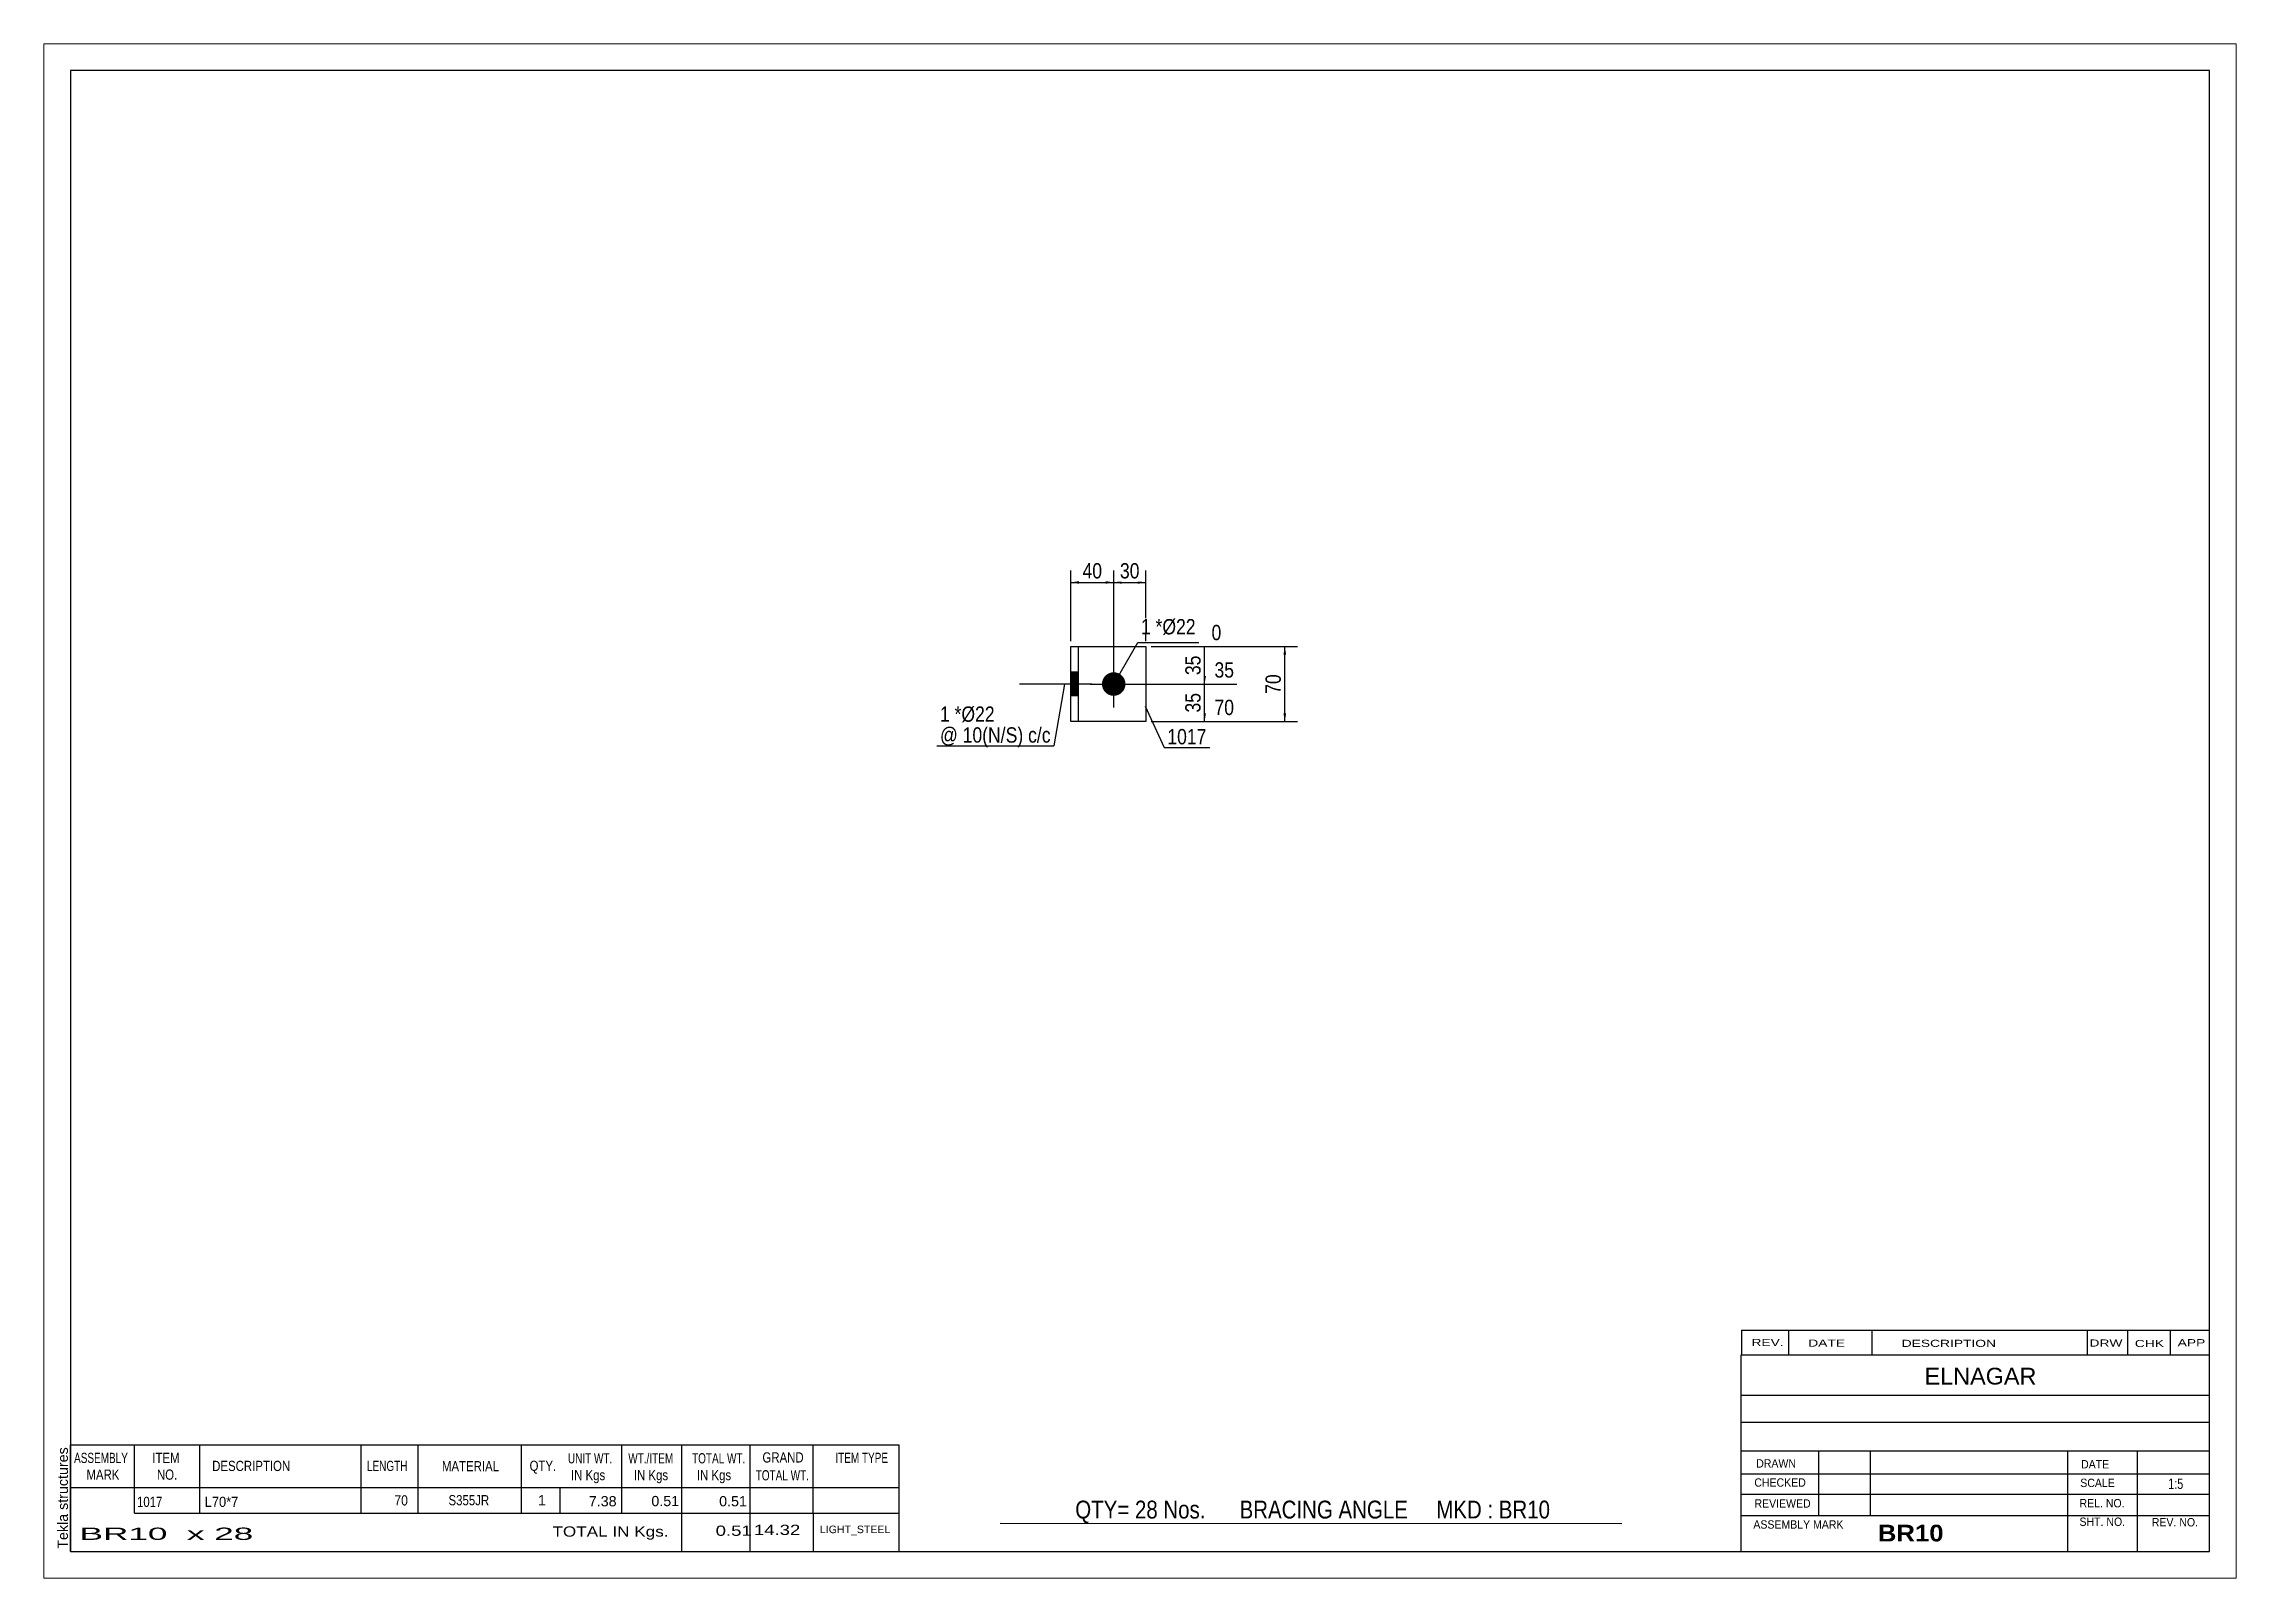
# Paper-space layout 'Layout1' of a CAD drawing. Header units: millimetres. Extents: x 0 to 410, y 0 to 287.
# The model-space entities are those that its viewports show. They can reach past a viewport. Long polylines and large blocks are cut down to what shows.
import ezdxf

# ---------------------------------------------------------------- set-up
doc = ezdxf.new("R2010")
doc.units = ezdxf.units.MM
doc.layers.add('Viewport layer', color=7, linetype='Continuous', plot=False)
doc.styles.add('Arial', font='ARIAL.TTF', dxfattribs={"height": 0.2})
doc.styles.add('Arial Bold', font='ARIALBD.TTF', dxfattribs={"height": 0.2})
doc.styles.add('Arial Narrow', font='ARIALN.TTF', dxfattribs={"height": 0.2})

# ---------------------------------------------------------------- blocks, each defined once
blk = doc.blocks.new('Unknown-629093332-1467')
at = {"color": 5, "linetype": 'Continuous'}
for p, q in [((205.92, 107.75), (-194.08, 107.75)), ((-194.08, 107.75), (-194.08, -169.25)), ((205.92, -169.25), (205.92, 107.75)), ((-194.08, -169.25), (205.92, -169.25))]:
    blk.add_line(p, q, dxfattribs=at)
at = {"color": 174, "linetype": 'Continuous', "style": 'Arial'}
blk.add_text('Tekla structures', height=1.9102, rotation=90, dxfattribs=at).set_placement((-194.58, -168.75))
blk = doc.blocks.new('Part-629093332-1275 - 1228')
at = {"color": 2, "linetype": 'Continuous'}
for p, q in [((-7, 0), (7, 0)), ((-7, -14), (-7, 0)), ((-5.6, -14), (-5.6, 0)), ((7, 0), (7, -14)), ((7, -14), (-7, -14))]:
    blk.add_line(p, q, dxfattribs=at)
blk = doc.blocks.new('Bolt-629093332-1276 - 1228')
at = {"linetype": 'Continuous'}
blk.add_hatch(color=3, dxfattribs=at).paths.add_polyline_path([(-5.6, -9.2), (-5.6, -4.8), (-7, -4.8), (-7, -9.2)])
at = {"color": 3, "linetype": 'Continuous'}
for p, q in [((-3, -7), (-16.6, -7)), ((-5.6, -4.8), (-7, -4.8)), ((-5.6, -9.2), (-7, -9.2))]:
    blk.add_line(p, q, dxfattribs=at)
blk = doc.blocks.new('Bolt-629093332-1277 - 1228')
at = {"linetype": 'Continuous'}
blk.add_hatch(color=3, dxfattribs=at).paths.add_polyline_path([(1, -4.8, -1), (1, -9.2, -1)])
at = {"color": 3, "linetype": 'Continuous'}
for p, q in [((1, -11.4), (1, -2.6)), ((-3.4, -7), (5.4, -7))]:
    blk.add_line(p, q, dxfattribs=at)
blk = doc.blocks.new('StraightDimension-629093332-1280 - 1228')
at = {"linetype": 'Continuous'}
for points in [[(2.5, 11.75), (1, 12), (2.5, 12.25)], [(5.5, 12.25), (7, 12), (5.5, 11.75)]]:
    blk.add_hatch(color=7, dxfattribs=at).paths.add_polyline_path(points)
at = {"color": 7, "linetype": 'Continuous'}
for p, q in [((1, -6), (1, 14.25)), ((7, 1), (7, 14.25)), ((1, 12), (7, 12))]:
    blk.add_line(p, q, dxfattribs=at)
at = {"color": 0}
blk.add_wipeout([(6.428125, 12.15), (6.428125, 16.35), (1.571875, 16.35), (1.571875, 12.15)], dxfattribs=at)
at = {"color": 3, "style": 'Arial Narrow'}
blk.add_text('30', height=2.8632812, dxfattribs=at).set_placement((2.171875, 12.75))
blk = doc.blocks.new('StraightDimension-629093332-1281 - 1228')
at = {"linetype": 'Continuous'}
for points in [[(-5.5, 11.75), (-7, 12), (-5.5, 12.25)], [(-0.5, 12.25), (1, 12), (-0.5, 11.75)]]:
    blk.add_hatch(color=7, dxfattribs=at).paths.add_polyline_path(points)
at = {"color": 7, "linetype": 'Continuous'}
for p, q in [((-7, 1), (-7, 14.25)), ((1, -6), (1, 14.25)), ((-7, 12), (1, 12))]:
    blk.add_line(p, q, dxfattribs=at)
at = {"color": 0}
blk.add_wipeout([(-0.571875, 12.15), (-0.571875, 16.35), (-5.428125, 16.35), (-5.428125, 12.15)], dxfattribs=at)
at = {"color": 3, "style": 'Arial Narrow'}
blk.add_text('40', height=2.8632812, dxfattribs=at).set_placement((-4.828125, 12.75))
blk = doc.blocks.new('StraightDimension-629093332-1291 - 1228')
at = {"linetype": 'Continuous'}
blk.add_hatch(color=7, dxfattribs=at).paths.add_polyline_path([(18.25, -5.5), (18, -7), (17.75, -5.5)])
at = {"color": 7, "linetype": 'Continuous'}
for p, q in [((8, 0), (21.13, 0)), ((18, -7), (18, 0)), ((-1.7, -7), (24.05, -7))]:
    blk.add_line(p, q, dxfattribs=at)
at = {"color": 0}
blk.add_wipeout([(17.85, -1.07), (13.65, -1.07), (13.65, -5.93), (17.85, -5.93)], dxfattribs=at)
at = {"color": 3, "style": 'Arial Narrow'}
blk.add_text('35', height=2.863, rotation=90.0002, dxfattribs=at).set_placement((17.25, -5.33))
at = {"color": 0, "linetype": 'Continuous'}
blk.add_wipeout([(21.73, 0.6), (21.73, 4.8), (18.7, 4.8), (18.7, 0.6)], dxfattribs=at)
at = {"color": 3, "linetype": 'Continuous', "style": 'Arial Narrow'}
blk.add_text('0', height=2.86, dxfattribs=at).set_placement((19.3, 1.2))
blk = doc.blocks.new('StraightDimension-629093332-1292 - 1228')
at = {"linetype": 'Continuous'}
blk.add_hatch(color=7, dxfattribs=at).paths.add_polyline_path([(18.25, -12.5), (18, -14), (17.75, -12.5)])
at = {"color": 7, "linetype": 'Continuous'}
for p, q in [((-1.7, -7), (24.05, -7)), ((18, -14), (18, -7)), ((8, -14), (24.05, -14))]:
    blk.add_line(p, q, dxfattribs=at)
at = {"color": 0}
blk.add_wipeout([(17.85, -8.07), (13.65, -8.07), (13.65, -12.93), (17.85, -12.93)], dxfattribs=at)
at = {"color": 0, "linetype": 'Continuous'}
for points in [[(24.1, -6.4), (24.1, -2.2), (19.25, -2.2), (19.25, -6.4)], [(24.1, -13.4), (24.1, -9.2), (19.25, -9.2), (19.25, -13.4)]]:
    blk.add_wipeout(points, dxfattribs=at)
at = {"color": 3, "linetype": 'Continuous', "style": 'Arial Narrow'}
for s, p in [('35', (19.85, -5.8)), ('70', (19.85, -12.8))]:
    blk.add_text(s, height=2.863, dxfattribs=at).set_placement(p)
at = {"color": 3, "style": 'Arial Narrow'}
blk.add_text('35', height=2.863, rotation=90.0002, dxfattribs=at).set_placement((17.25, -12.33))
blk = doc.blocks.new('StraightDimension-629093332-1301 - 1228')
at = {"linetype": 'Continuous'}
for points in [[(32.75, -1.5), (33, 0), (33.25, -1.5)], [(33.25, -12.5), (33, -14), (32.75, -12.5)]]:
    blk.add_hatch(color=7, dxfattribs=at).paths.add_polyline_path(points)
at = {"color": 7, "linetype": 'Continuous'}
for p, q in [((8, 0), (35.4, 0)), ((33, -14), (33, 0)), ((8, -14), (35.4, -14))]:
    blk.add_line(p, q, dxfattribs=at)
at = {"color": 0}
blk.add_wipeout([(32.85, -4.57), (28.65, -4.57), (28.65, -9.43), (32.85, -9.43)], dxfattribs=at)
at = {"color": 3, "style": 'Arial Narrow'}
blk.add_text('70', height=2.863, rotation=90.0002, dxfattribs=at).set_placement((32.25, -8.83))
blk = doc.blocks.new('CBS_BOM-629093332-1476')
at = {"color": 7, "linetype": 'Continuous'}
for p, q in [((-194.11, -157.28), (-194.11, -149.28)), ((-194.11, -149.28), (-39.19, -149.28)), ((-182.11, -157.28), (-182.11, -149.28)), ((-169.92, -157.28), (-169.92, -149.28)), ((-139.76, -157.28), (-139.76, -149.28)), ((-129.08, -157.28), (-129.08, -149.28)), ((-109.76, -157.28), (-109.76, -149.28)), ((-90.96, -157.28), (-90.96, -149.28)), ((-79.75, -157.28), (-79.75, -149.28)), ((-66.97, -157.28), (-66.97, -149.28)), ((-55.21, -157.28), (-55.21, -149.28)), ((-39.19, -149.29), (-39.2, -157.27)), ((-194.11, -157.28), (-39.19, -157.28)), ((-194.11, -162.08), (-194.11, -157.28)), ((-182.11, -162.08), (-182.11, -157.28)), ((-169.92, -162.08), (-169.92, -157.28)), ((-139.76, -162.08), (-139.76, -157.28)), ((-129.08, -162.08), (-129.08, -157.28)), ((-109.76, -162.08), (-109.76, -157.28)), ((-102.5, -162.08), (-102.5, -157.28)), ((-90.96, -162.08), (-90.96, -157.28)), ((-79.75, -162.08), (-79.75, -157.28)), ((-66.97, -162.08), (-66.97, -157.28)), ((-55.2, -162.08), (-55.2, -157.28)), ((-39.19, -157.28), (-39.19, -162.08)), ((-194.11, -169.28), (-194.11, -162.1)), ((-182.11, -162.08), (-39.19, -162.08)), ((-79.75, -169.28), (-79.75, -162.1)), ((-66.97, -169.28), (-66.97, -162.1)), ((-55.16, -169.28), (-55.16, -162.1)), ((-39.19, -162.08), (-39.19, -169.28)), ((-194.11, -169.28), (-39.19, -169.28))]:
    blk.add_line(p, q, dxfattribs=at)
at = {"color": 3, "linetype": 'Continuous', "style": 'Arial'}
for s, height, width, p in [('ASSEMBLY', 1.91, 0.7, (-193.43, -152.71)), ('ITEM', 1.91, 0.8, (-178.79, -152.71)), ('UNIT WT.', 1.91, 0.7, (-101.07, -152.78)), ('WT./ITEM', 1.91, 0.7, (-89.78, -152.78)), ('TOTAL WT.', 1.91, 0.7, (-77.85, -152.78)), ('GRAND', 1.91, 0.8, (-64.69, -152.62)), ('ITEM TYPE', 1.91, 0.7, (-51.06, -152.7)), ('MARK', 1.91, 0.8, (-191.11, -155.84)), ('NO.', 1.91, 0.8, (-177.93, -155.84)), ('DESCRIPTION', 1.9102, 0.8, (-167.6, -154.21)), ('LENGTH', 1.91, 0.7, (-138.65, -154.21)), ('MATERIAL', 1.91, 0.8, (-124.63, -154.26)), ('QTY.', 1.91, 0.8, (-108.24, -154.18)), ('IN Kgs', 1.91, 0.8, (-100.5, -155.92)), ('IN Kgs', 1.91, 0.8, (-88.74, -155.92)), ('IN Kgs', 1.91, 0.8, (-76.95, -155.92)), ('TOTAL WT.', 1.91, 0.7, (-65.95, -155.96))]:
    blk.add_text(s, height=height, dxfattribs=dict(at, width=width)).set_placement(p)
at = {"color": 7, "linetype": 'Continuous', "style": 'Arial'}
for s, width, p in [('1017', 0.8, (-181.66, -160.93)), ('L70*7', 0.9, (-168.99, -160.93)), ('70', 0.85, (-133.52, -160.65)), ('S355JR', 0.8, (-123.4, -160.62))]:
    blk.add_text(s, height=1.91, dxfattribs=dict(at, width=width)).set_placement(p)
for s, p in [('1', (-106.67, -160.62)), ('7.38', (-97.16, -160.81)), ('0.51', (-85.46, -160.78)), ('0.51', (-72.79, -160.81))]:
    blk.add_text(s, height=1.91, dxfattribs=at).set_placement(p)
at = {"color": 6, "linetype": 'Continuous', "style": 'Arial'}
for s, height, width, p in [('BR10  x 28', 2.292, 2.05, (-192.39, -167.09)), ('TOTAL IN Kgs.', 1.9102, 1.2, (-103.96, -166.48)), ('0.51', 1.91, 1.3, (-73.44, -166.33)), ('14.32', 1.91, 1.3, (-66.29, -166.17))]:
    blk.add_text(s, height=height, dxfattribs=dict(at, width=width)).set_placement(p)
blk.add_text('LIGHT_STEEL', height=1.4135, dxfattribs=at).set_placement((-53.94, -165.83))
blk = doc.blocks.new('CBS_CALLOFF-629093332-1477')
at = {"color": 7, "linetype": 'Continuous'}
blk.add_line((-20.21, -163.98), (96.03, -164), dxfattribs=at)
at = {"color": 3, "linetype": 'Continuous', "style": 'Arial Narrow'}
blk.add_text('QTY= 28 Nos.      BRACING ANGLE     MKD : BR10', height=3.3405, dxfattribs=at).set_placement((-6.19, -163.09))
blk = doc.blocks.new('CBS_NAME_BLOG-629093332-1478')
at = {"color": 7, "linetype": 'Continuous'}
for p, q in [((118.32, -132.5), (205.84, -132.5)), ((118.32, -169.21), (118.32, -132.5)), ((118.33, -140.04), (205.84, -140.04)), ((118.4, -145.09), (205.92, -145.09)), ((118.32, -150.46), (205.84, -150.46)), ((132.85, -162.57), (132.85, -150.47)), ((142.53, -162.54), (142.53, -150.47)), ((179.45, -169.21), (179.45, -150.48)), ((192.5, -169.21), (192.5, -150.47)), ((118.33, -154.76), (205.92, -154.74)), ((118.32, -158.51), (205.84, -158.51)), ((118.32, -162.55), (205.84, -162.55)), ((118.32, -169.25), (205.92, -169.25))]:
    blk.add_line(p, q, dxfattribs=at)
at = {"color": 3, "linetype": 'Continuous', "style": 'Arial'}
blk.add_text('ELNAGAR', height=3.133, dxfattribs=at).set_placement((152.65, -138.03))
at = {"color": 3, "linetype": 'Continuous'}
for s, height, style, width, p in [('CHECKED', 1.566, 'Arial', 0.9, (120.81, -157.14)), ('DRAWN', 1.566, 'Arial', 0.9, (121.16, -153.57)), ('SCALE', 1.566, 'Arial', 0.9, (181.77, -157.21)), ('DATE', 1.566, 'Arial', 0.9, (181.92, -153.73)), ('1:5', 1.957, 'Arial Narrow', 0.9, (198.22, -157.57)), ('REVIEWED', 1.566, 'Arial', 0.9, (120.84, -161.06)), ('REL. NO.', 1.566, 'Arial', 0.9, (181.63, -161.01)), ('ASSEMBLY MARK', 1.5663, 'Arial', 0.9, (120.63, -164.99)), ('SHT. NO.', 1.566, 'Arial', 0.9, (181.62, -164.48)), ('REV. NO.', 1.566, 'Arial', 0.9, (195.15, -164.57)), ('BR10', 3.131, 'Arial Bold', 1.1, (143.9, -167.39))]:
    blk.add_text(s, height=height, dxfattribs=dict(at, style=style, width=width)).set_placement(p)
blk = doc.blocks.new('CBS_REVISION-629093332-1479')
at = {"color": 7, "linetype": 'Continuous'}
for p, q in [((118.41, -127.87), (205.91, -127.87)), ((118.41, -127.87), (118.41, -132.5)), ((127.2, -127.87), (127.2, -132.5)), ((142.8, -127.87), (142.8, -132.44)), ((183.06, -127.87), (183.06, -132.5)), ((190.6, -127.87), (190.6, -132.5)), ((198.55, -127.87), (198.55, -132.5)), ((118.41, -132.5), (205.91, -132.5))]:
    blk.add_line(p, q, dxfattribs=at)
at = {"color": 7, "style": 'Arial Narrow', "width": 1.7}
for s, height, p in [('REV.', 1.326, (120.27, -130.82)), ('DATE', 1.326, (130.89, -130.94)), ('DESCRIPTION', 1.3257, (148.37, -130.99)), ('DRW', 1.326, (183.49, -130.93)), ('CHK', 1.326, (191.97, -131.02)), ('APP', 1.326, (199.98, -130.87))]:
    blk.add_text(s, height=height, dxfattribs=at).set_placement(p)
blk = doc.blocks.new('Mark-629093332-1304 - 1228')
at = {"color": 0}
blk.add_wipeout([(18.35, -18.2767), (18.35, -15.2767), (11.0375, -15.2767), (11.0375, -18.2767)], dxfattribs=at)
blk.add_wipeout([(18.35, -18.2767), (18.35, -15.2767), (11.0375, -15.2767), (11.0375, -18.2767)], dxfattribs=at)
at = {"color": 7, "linetype": 'Continuous'}
for p, q in [((6.902, -11.1412), (10.4375, -18.8767)), ((10.4375, -18.8767), (18.95, -18.8767))]:
    blk.add_line(p, q, dxfattribs=at)
at = {"color": 3, "style": 'Arial Narrow'}
blk.add_text('1017', height=2.86328, dxfattribs=at).set_placement((11.0375, -18.2767))
blk = doc.blocks.new('Mark-629093332-1308 - 1228')
at = {"color": 0}
blk.add_wipeout([(7.93, 2.29), (7.93, 5.29), (6.1, 5.29), (6.1, 2.29)], dxfattribs=at)
blk.add_wipeout([(7.93, 2.29), (7.93, 5.29), (6.1, 5.29), (6.1, 2.29)], dxfattribs=at)
at = {"color": 7, "linetype": 'Continuous'}
blk.add_line((1, -7), (5.5, 0.79), dxfattribs=at)
at = {"color": 0}
blk.add_wipeout([(10.11, 2.29), (10.11, 5.29), (8.83, 5.29), (8.83, 2.29)], dxfattribs=at)
blk.add_wipeout([(10.11, 2.29), (10.11, 5.29), (8.83, 5.29), (8.83, 2.29)], dxfattribs=at)
at = {"color": 3, "style": 'Arial Narrow'}
blk.add_text('1', height=2.86, dxfattribs=at).set_placement((6.1, 2.29))
at = {"color": 0}
blk.add_wipeout([(16.32, 2.29), (16.32, 5.29), (10.11, 5.29), (10.11, 2.29)], dxfattribs=at)
blk.add_wipeout([(16.32, 2.29), (16.32, 5.29), (10.11, 5.29), (10.11, 2.29)], dxfattribs=at)
at = {"color": 7, "linetype": 'Continuous'}
blk.add_line((5.5, 0.79), (16.92, 0.79), dxfattribs=at)
at = {"color": 3, "style": 'Arial Narrow'}
for s, height, p in [('*', 2.86, (8.83, 2.29)), ('Ø22', 2.863, (10.11, 2.29))]:
    blk.add_text(s, height=height, dxfattribs=at).set_placement(p)
blk = doc.blocks.new('Mark-629093332-1307 - 1228')
at = {"color": 0}
blk.add_wipeout([(-29.66, -14.06), (-29.66, -11.06), (-31.48, -11.06), (-31.48, -14.06)], dxfattribs=at)
blk.add_wipeout([(-29.66, -14.06), (-29.66, -11.06), (-31.48, -11.06), (-31.48, -14.06)], dxfattribs=at)
blk.add_wipeout([(-27.48, -14.06), (-27.48, -11.06), (-28.76, -11.06), (-28.76, -14.06)], dxfattribs=at)
blk.add_wipeout([(-27.48, -14.06), (-27.48, -11.06), (-28.76, -11.06), (-28.76, -14.06)], dxfattribs=at)
blk.add_wipeout([(-21.26, -14.06), (-21.26, -11.06), (-27.48, -11.06), (-27.48, -14.06)], dxfattribs=at)
blk.add_wipeout([(-21.26, -14.06), (-21.26, -11.06), (-27.48, -11.06), (-27.48, -14.06)], dxfattribs=at)
at = {"color": 3, "style": 'Arial Narrow'}
blk.add_text('*', height=2.86, dxfattribs=at).set_placement((-28.76, -14.06))
at = {"color": 0}
blk.add_wipeout([(-10.8, -17.96), (-10.8, -14.96), (-31.48, -14.96), (-31.48, -17.96)], dxfattribs=at)
blk.add_wipeout([(-10.8, -17.96), (-10.8, -14.96), (-31.48, -14.96), (-31.48, -17.96)], dxfattribs=at)
at = {"color": 7, "linetype": 'Continuous'}
for p in [(-8.2, -7), (-32.08, -18.56)]:
    blk.add_line(p, (-10.2, -18.56), dxfattribs=at)
at = {"color": 3, "style": 'Arial Narrow'}
for s, height, p in [('1', 2.86, (-31.48, -14.06)), ('Ø22', 2.863, (-27.48, -14.06)), ('@ 10(N/', 2.863, (-31.48, -17.96)), ('S) c/', 2.863, (-19.2, -17.96)), ('c', 2.86, (-12.44, -17.96))]:
    blk.add_text(s, height=height, dxfattribs=at).set_placement(p)

msp = doc.modelspace()

# ---------------------------------------------------------------- block references
for name in ['Unknown-629093332-1467', 'Part-629093332-1275 - 1228', 'Bolt-629093332-1277 - 1228', 'Bolt-629093332-1276 - 1228', 'CBS_REVISION-629093332-1479', 'CBS_NAME_BLOG-629093332-1478', 'CBS_BOM-629093332-1476', 'CBS_CALLOFF-629093332-1477']:
    msp.add_blockref(name, (0, 0))

# ---------------------------------------------------------------- next in the draw order: block references
msp.add_blockref('StraightDimension-629093332-1280 - 1228', (0, 0))

# ---------------------------------------------------------------- next in the draw order: block references
msp.add_blockref('StraightDimension-629093332-1281 - 1228', (0, 0))

# ---------------------------------------------------------------- next in the draw order: block references
for name in ['StraightDimension-629093332-1291 - 1228', 'Mark-629093332-1307 - 1228']:
    msp.add_blockref(name, (0, 0))

# ---------------------------------------------------------------- next in the draw order: block references
msp.add_blockref('StraightDimension-629093332-1292 - 1228', (0, 0))

# ---------------------------------------------------------------- next in the draw order: block references
msp.add_blockref('StraightDimension-629093332-1301 - 1228', (0, 0))

# ---------------------------------------------------------------- next in the draw order: block references
for name in ['Mark-629093332-1308 - 1228', 'Mark-629093332-1304 - 1228']:
    msp.add_blockref(name, (0, 0))

psp = doc.layouts.get("Layout1")

# ---------------------------------------------------------------- viewports
at = {"layer": 'Viewport layer', "view_target_point": (5.92, -30.75)}
psp.add_viewport(center=(205, 143.5), size=(410, 287), view_center_point=(0, 0), view_height=287, dxfattribs=at)

doc.saveas('drawing.dxf')
